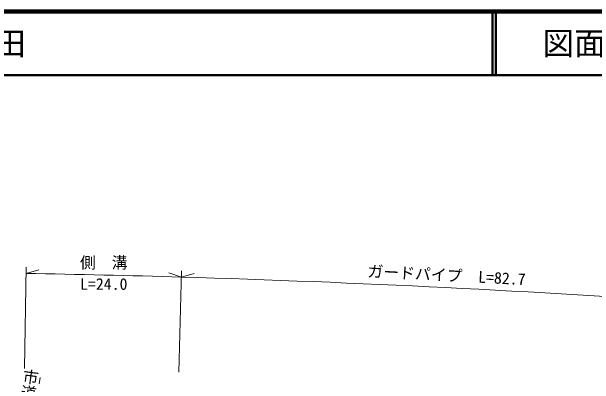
# Model space of a CAD drawing. Units: millimetres at full size, sheet at 1:1000; details may follow other scales. Extents: x 40000 to 680000, y 20000 to 380000.
# Drawn here: x 432781 to 524817, y 321190 to 380000 of the extents above; entities that cross this region are included whole.
import ezdxf
from ezdxf.enums import TextEntityAlignment as Align

# ---------------------------------------------------------------- set-up
doc = ezdxf.new("R2010")
doc.units = ezdxf.units.MM
doc.header["$LTSCALE"] = 1000
for name, color, linetype, lineweight in [('M-BGD', 7, 'Continuous', 13), ('M-STR-HTXT', 7, 'Continuous', 13), ('M-TTL', 2, 'Continuous', 140), ('M-TTL-LINE', 7, 'Continuous', 50)]:
    doc.layers.add(name, color=color, linetype=linetype, lineweight=lineweight)
doc.layers.add('M-TTL-TXT', color=7, linetype='Continuous')
doc.styles.add('@ＭＳ ゴシック', font='')
doc.styles.add('ＭＳ ゴシック', font='')
doc.styles.get('@ＭＳ ゴシック').set_extended_font_data('@MS Gothic')
doc.styles.get('ＭＳ ゴシック').set_extended_font_data('MS Gothic')

msp = doc.modelspace()

# ---------------------------------------------------------------- linework, layer by layer
at = {"layer": 'M-BGD'}
msp.add_line((437268, 322263), (437137, 321271), dxfattribs=at)
at = {"layer": 'M-STR-HTXT'}
for p, q in [((434792, 323695), (435072, 339692)), ((435055, 338692), (437065, 339257)), ((459603, 338115), (457622, 338773)), ((459161, 323121), (459633, 339114)), ((459603, 338115), (461620, 338655))]:
    msp.add_line(p, q, dxfattribs=at)
for start, end in [(88.30867, 88.99498), (85.97421, 88.30867)]:
    msp.add_arc((399098, -1710992), 2050000, start, end, dxfattribs=at)
at = {"layer": 'M-TTL'}
msp.add_line((680000, 380000), (40000, 380000), dxfattribs=at)
at = {"layer": 'M-TTL-LINE'}
for p, q in [((508747, 380000), (508747, 370000)), ((509247, 380000), (509247, 370000)), ((40000, 370000), (680000, 370000))]:
    msp.add_line(p, q, dxfattribs=at)

# ---------------------------------------------------------------- texts
at = {"layer": 'M-STR-HTXT', "style": 'ＭＳ ゴシック'}
msp.add_text('側\u3000溝', height=1833, dxfattribs=at).set_placement((447330, 338940), align=Align.BOTTOM_CENTER)
msp.add_text('ガードパイプ\u3000L=82.7', height=1833, rotation=356.969, dxfattribs=at).set_placement((501399, 336954), align=Align.BOTTOM_CENTER)
msp.add_text('L=24.0', height=1833, dxfattribs=at).set_placement((447330, 337940), align=Align.TOP_CENTER)
at = {"layer": 'M-STR-HTXT', "style": '@ＭＳ ゴシック'}
msp.add_text('市道鳩岡線', height=1833, rotation=262.475, dxfattribs=at).set_placement((435937, 323593), align=Align.MIDDLE_LEFT)
at = {"layer": 'M-TTL-TXT', "style": 'ＭＳ ゴシック'}
msp.add_text('光市大字塩田', height=3666, dxfattribs=at).set_placement((405024, 375000), align=Align.MIDDLE_LEFT)
msp.add_text('図面番号', height=3666, dxfattribs=at).set_placement((526622, 375000), align=Align.MIDDLE_CENTER)

doc.saveas('drawing.dxf')
